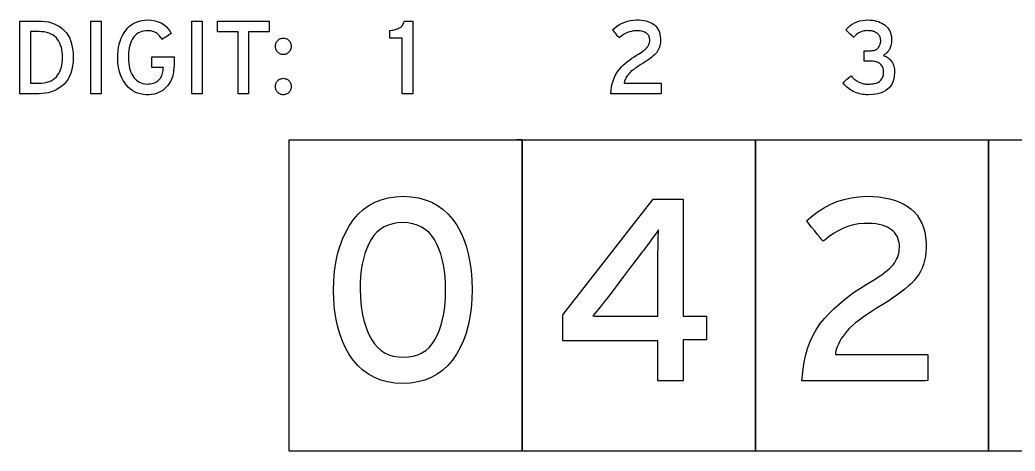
# Model space of a CAD drawing. Extents: x 1 to 47.7, y 0.2 to 35.
# Drawn here: x 1.041 to 4.642, y 30.5 to 32.058 of the extents above; entities that cross this region are included whole.
import ezdxf

# ---------------------------------------------------------------- set-up
doc = ezdxf.new("R2010")
doc.units = 0
doc.header["$MEASUREMENT"] = 0
for name, color, linetype in [('1_0_____CONNECTOR_TYPE_', 7, 'CONTINUOUS'), ('2_0_____ETHERNET_CONNECTIO', 7, 'CONTINUOUS'), ('3_0_____MOUNTING_', 7, 'CONTINUOUS'), ('4_0_____CHASSIS_OPTION_', 7, 'CONTINUOUS'), ('5_0_____AUX_TC_COMBINED_CH', 7, 'CONTINUOUS'), ('6_0_____IO_BOARD_POSITION_', 7, 'CONTINUOUS'), ('7_0_____IO_BOARD_POSITION_', 7, 'CONTINUOUS'), ('8_0_____DWG', 7, 'CONTINUOUS')]:
    doc.layers.add(name, color=color, linetype=linetype)

msp = doc.modelspace()

# ---------------------------------------------------------------- linework, layer by layer
at = {"layer": '1_0_____CONNECTOR_TYPE_'}
msp.add_lwpolyline([(2.8588, 31.625), (2.8388, 31.625)], dxfattribs=at)
at = {"layer": '2_0_____ETHERNET_CONNECTIO'}
msp.add_lwpolyline([(2.8588, 31.625), (2.8388, 31.625)], dxfattribs=at)
at = {"layer": '3_0_____MOUNTING_'}
msp.add_lwpolyline([(2.8588, 31.625), (2.8388, 31.625)], dxfattribs=at)
at = {"layer": '4_0_____CHASSIS_OPTION_'}
msp.add_lwpolyline([(2.8588, 31.625), (2.8388, 31.625)], dxfattribs=at)
at = {"layer": '5_0_____AUX_TC_COMBINED_CH'}
msp.add_lwpolyline([(2.8588, 31.625), (2.8388, 31.625)], dxfattribs=at)
at = {"layer": '6_0_____IO_BOARD_POSITION_'}
msp.add_lwpolyline([(2.8588, 31.625), (2.8388, 31.625)], dxfattribs=at)
at = {"layer": '7_0_____IO_BOARD_POSITION_'}
msp.add_lwpolyline([(2.8588, 31.625), (2.8388, 31.625)], dxfattribs=at)
at = {"layer": '8_0_____DWG'}
for points in [[(1.2343, 31.923), (1.2336, 31.9073), (1.232, 31.8925), (1.2293, 31.8789), (1.2257, 31.8662), (1.2211, 31.8547), (1.2154, 31.8441), (1.2088, 31.8347), (1.2012, 31.8262), (1.1927, 31.8188), (1.1838, 31.8124), (1.1744, 31.8068), (1.1646, 31.8021), (1.1543, 31.7983), (1.1436, 31.7954), (1.1324, 31.7933), (1.1208, 31.7921), (1.1104, 31.7918), (1.107, 31.7918), (1.0993, 31.7918), (1.0887, 31.7918), (1.0767, 31.7918), (1.0645, 31.7918), (1.0537, 31.7918), (1.0455, 31.7918), (1.0414, 31.7918), (1.0412, 31.7971), (1.0412, 31.82), (1.0412, 31.8559), (1.0412, 31.8998), (1.0412, 31.9463), (1.0412, 31.9901), (1.0412, 32.0261), (1.0412, 32.0489), (1.0414, 32.0542), (1.0455, 32.0542), (1.0537, 32.0542), (1.0645, 32.0542), (1.0767, 32.0542), (1.0887, 32.0542), (1.0993, 32.0542), (1.107, 32.0542), (1.1104, 32.0542), (1.121, 32.054), (1.1328, 32.0529), (1.1441, 32.051), (1.155, 32.0481), (1.1653, 32.0444), (1.1752, 32.0398), (1.1846, 32.0344), (1.1935, 32.028), (1.2018, 32.0207), (1.2093, 32.0122), (1.2158, 32.0027), (1.2213, 31.9921), (1.2259, 31.9804), (1.2294, 31.9676), (1.232, 31.9538), (1.2337, 31.939)], [(1.5991, 31.8945), (1.5986, 31.8833), (1.5975, 31.8726), (1.5958, 31.8626), (1.5933, 31.8531), (1.5902, 31.8443), (1.5864, 31.8361), (1.5819, 31.8284), (1.5768, 31.8214), (1.5709, 31.815), (1.5646, 31.8091), (1.5579, 31.8039), (1.5507, 31.7995), (1.5431, 31.7957), (1.5351, 31.7927), (1.5266, 31.7904), (1.5177, 31.7887), (1.5084, 31.7878), (1.4981, 31.7878), (1.4873, 31.7888), (1.477, 31.7908), (1.4673, 31.7937), (1.4582, 31.7975), (1.4496, 31.8023), (1.4415, 31.808), (1.4341, 31.8147), (1.4272, 31.8223), (1.4207, 31.8307), (1.4149, 31.8396), (1.4098, 31.8492), (1.4055, 31.8594), (1.4019, 31.8702), (1.3991, 31.8817), (1.397, 31.8938), (1.3956, 31.9065), (1.395, 31.9198), (1.3952, 31.9334), (1.3962, 31.9465), (1.398, 31.9589), (1.4005, 31.9707), (1.4037, 31.9819), (1.4077, 31.9924), (1.4124, 32.0024), (1.4179, 32.0117), (1.4241, 32.0205), (1.4307, 32.0284), (1.4379, 32.0354), (1.4457, 32.0415), (1.454, 32.0466), (1.4629, 32.0509), (1.4723, 32.0541), (1.4823, 32.0565), (1.4929, 32.0579), (1.5044, 32.0584), (1.5177, 32.0575), (1.5301, 32.0554), (1.5416, 32.052), (1.5521, 32.0474), (1.5617, 32.0415), (1.5703, 32.0344), (1.578, 32.0261), (1.5848, 32.0165), (1.5886, 32.0093), (1.5867, 32.0081), (1.583, 32.0057), (1.5781, 32.0025), (1.5725, 31.999), (1.5669, 31.9954), (1.5618, 31.9921), (1.5579, 31.9896), (1.5557, 31.9882), (1.5543, 31.9899), (1.5521, 31.9933), (1.5498, 31.9966), (1.5475, 31.9996), (1.5451, 32.0024), (1.5426, 32.005), (1.54, 32.0074), (1.5374, 32.0096), (1.5347, 32.0116), (1.5319, 32.0132), (1.5289, 32.0146), (1.5257, 32.0158), (1.5223, 32.0168), (1.5187, 32.0177), (1.515, 32.0184), (1.5111, 32.0188), (1.507, 32.0191), (1.5028, 32.0192), (1.4957, 32.0189), (1.4887, 32.0179), (1.4821, 32.0163), (1.4759, 32.0141), (1.4701, 32.0112), (1.4647, 32.0076), (1.4598, 32.0035), (1.4552, 31.9986), (1.4511, 31.9932), (1.4473, 31.9871), (1.444, 31.9804), (1.4412, 31.9733), (1.4388, 31.9657), (1.4369, 31.9576), (1.4354, 31.949), (1.4344, 31.9399), (1.4338, 31.9303), (1.4337, 31.9202), (1.4341, 31.9105), (1.4349, 31.9013), (1.4362, 31.8926), (1.4379, 31.8844), (1.4401, 31.8766), (1.4427, 31.8694), (1.4458, 31.8626), (1.4494, 31.8563), (1.4534, 31.8504), (1.4578, 31.8451), (1.4626, 31.8404), (1.4678, 31.8365), (1.4734, 31.8332), (1.4794, 31.8306), (1.4858, 31.8286), (1.4927, 31.8274), (1.4999, 31.8268), (1.507, 31.8269), (1.5135, 31.8276), (1.5195, 31.8287), (1.5252, 31.8302), (1.5303, 31.8321), (1.5351, 31.8346), (1.5394, 31.8374), (1.5433, 31.8407), (1.5467, 31.8444), (1.5496, 31.8484), (1.5521, 31.8525), (1.5543, 31.8569), (1.5561, 31.8613), (1.5576, 31.866), (1.5588, 31.8708), (1.5596, 31.8758), (1.5601, 31.8809), (1.5603, 31.8859), (1.5603, 31.886), (1.5603, 31.8861), (1.5603, 31.8862), (1.5603, 31.8864), (1.5603, 31.8866), (1.5603, 31.8868), (1.5603, 31.8869), (1.5603, 31.887), (1.5602, 31.887), (1.558, 31.887), (1.5536, 31.887), (1.5476, 31.887), (1.5407, 31.887), (1.5337, 31.887), (1.5273, 31.887), (1.5222, 31.887), (1.5192, 31.887), (1.5187, 31.8873), (1.5187, 31.8897), (1.5187, 31.8941), (1.5187, 31.8997), (1.5187, 31.906), (1.5187, 31.9123), (1.5187, 31.918), (1.5187, 31.9222), (1.5187, 31.9245), (1.5199, 31.9247), (1.5259, 31.9247), (1.5358, 31.9247), (1.5483, 31.9247), (1.5618, 31.9247), (1.5751, 31.9247), (1.5866, 31.9247), (1.595, 31.9247), (1.5989, 31.9247), (1.5991, 31.924), (1.5991, 31.9214), (1.5991, 31.9175), (1.5991, 31.9127), (1.5991, 31.9076), (1.5991, 31.9026), (1.5991, 31.8985), (1.5991, 31.8956)], [(2.4249, 31.7918), (2.4249, 31.7995), (2.4249, 31.82), (2.4249, 31.8493), (2.4249, 31.8836), (2.4249, 31.9188), (2.4249, 31.9511), (2.4249, 31.9765), (2.4249, 31.991), (2.4244, 31.993), (2.4212, 31.993), (2.4155, 31.993), (2.4083, 31.993), (2.4004, 31.993), (2.3927, 31.993), (2.3861, 31.993), (2.3815, 31.993), (2.3798, 31.993), (2.3798, 31.9941), (2.3798, 31.9968), (2.3798, 32.0008), (2.3798, 32.0054), (2.3798, 32.0101), (2.3798, 32.0145), (2.3798, 32.0179), (2.3798, 32.0199), (2.3822, 32.0203), (2.3867, 32.0209), (2.3911, 32.0216), (2.3954, 32.0224), (2.3994, 32.0235), (2.4034, 32.0247), (2.4072, 32.0261), (2.4108, 32.0277), (2.4142, 32.0295), (2.4174, 32.0314), (2.4203, 32.0336), (2.4229, 32.036), (2.4253, 32.0387), (2.4273, 32.0417), (2.429, 32.0449), (2.4305, 32.0484), (2.4317, 32.0522), (2.4324, 32.0542), (2.4347, 32.0542), (2.4386, 32.0542), (2.4435, 32.0542), (2.4489, 32.0542), (2.4541, 32.0542), (2.4586, 32.0542), (2.4618, 32.0542), (2.4629, 32.0542), (2.4629, 32.0442), (2.4629, 32.0175), (2.4629, 31.9792), (2.4629, 31.9346), (2.4629, 31.8886), (2.4629, 31.8466), (2.4629, 31.8134), (2.4629, 31.7944), (2.4626, 31.7918), (2.4598, 31.7918), (2.455, 31.7918), (2.4489, 31.7918), (2.4422, 31.7918), (2.4358, 31.7918), (2.4302, 31.7918), (2.4263, 31.7918)], [(3.1795, 31.7918), (3.1805, 31.8044), (3.1823, 31.8163), (3.1846, 31.8276), (3.1876, 31.8383), (3.1912, 31.8483), (3.1955, 31.8577), (3.2004, 31.8664), (3.2059, 31.8745), (3.2121, 31.8819), (3.2187, 31.8889), (3.2256, 31.8957), (3.2327, 31.9022), (3.2401, 31.9084), (3.2478, 31.9144), (3.2557, 31.9201), (3.2639, 31.9256), (3.2724, 31.9309), (3.2798, 31.9352), (3.2853, 31.9386), (3.2903, 31.9419), (3.2949, 31.9451), (3.2991, 31.9482), (3.3028, 31.9511), (3.3061, 31.954), (3.309, 31.9567), (3.3114, 31.9594), (3.3133, 31.962), (3.315, 31.9646), (3.3164, 31.9673), (3.3176, 31.97), (3.3186, 31.9728), (3.3194, 31.9757), (3.32, 31.9786), (3.3203, 31.9815), (3.3205, 31.9845), (3.3203, 31.988), (3.32, 31.9914), (3.3193, 31.9946), (3.3183, 31.9977), (3.3171, 32.0005), (3.3155, 32.0032), (3.3137, 32.0057), (3.3116, 32.008), (3.3092, 32.0101), (3.3063, 32.0121), (3.3031, 32.0139), (3.2994, 32.0154), (3.2954, 32.0166), (3.291, 32.0176), (3.2863, 32.0184), (3.2811, 32.0189), (3.2756, 32.0192), (3.2691, 32.0192), (3.2614, 32.0185), (3.2539, 32.0171), (3.2466, 32.0151), (3.2395, 32.0125), (3.2326, 32.0092), (3.2259, 32.0053), (3.2194, 32.0007), (3.2131, 31.9955), (3.21, 31.9934), (3.2083, 31.9955), (3.2053, 31.9991), (3.2016, 32.0038), (3.1975, 32.0088), (3.1934, 32.0138), (3.1899, 32.0181), (3.1873, 32.0213), (3.1861, 32.0228), (3.1927, 32.0288), (3.2016, 32.0356), (3.2108, 32.0415), (3.2203, 32.0465), (3.2301, 32.0507), (3.2403, 32.0539), (3.2509, 32.0563), (3.2617, 32.0578), (3.2729, 32.0584), (3.2818, 32.0582), (3.2903, 32.0575), (3.2984, 32.0564), (3.306, 32.0548), (3.3131, 32.0528), (3.3198, 32.0504), (3.326, 32.0475), (3.3318, 32.0441), (3.3372, 32.0403), (3.342, 32.0358), (3.3462, 32.0309), (3.3498, 32.0255), (3.3528, 32.0196), (3.3553, 32.0133), (3.3571, 32.0064), (3.3584, 31.9991), (3.3591, 31.9913), (3.3592, 31.9838), (3.3588, 31.9774), (3.3581, 31.9713), (3.3569, 31.9655), (3.3554, 31.96), (3.3535, 31.9548), (3.3512, 31.9498), (3.3485, 31.9452), (3.3455, 31.9409), (3.3419, 31.9367), (3.3378, 31.9326), (3.3332, 31.9284), (3.3282, 31.9241), (3.3228, 31.9198), (3.3168, 31.9155), (3.3104, 31.911), (3.3036, 31.9066), (3.2963, 31.902), (3.2884, 31.8973), (3.2811, 31.8926), (3.2743, 31.888), (3.268, 31.8837), (3.2623, 31.8794), (3.2571, 31.8753), (3.2525, 31.8714), (3.2484, 31.8676), (3.2449, 31.8639), (3.2418, 31.8602), (3.2389, 31.8565), (3.2363, 31.8526), (3.2341, 31.8487), (3.2321, 31.8448), (3.2304, 31.8408), (3.2289, 31.8368), (3.2278, 31.8327), (3.2278, 31.8299), (3.2356, 31.8299), (3.2507, 31.8299), (3.2707, 31.8299), (3.2932, 31.8299), (3.3159, 31.8299), (3.3363, 31.8299), (3.3521, 31.8299), (3.3608, 31.8299), (3.3618, 31.8295), (3.3618, 31.8267), (3.3618, 31.8221), (3.3618, 31.8162), (3.3618, 31.8098), (3.3618, 31.8034), (3.3618, 31.7979), (3.3618, 31.7938), (3.3618, 31.7919), (3.3578, 31.7918), (3.3424, 31.7918), (3.3186, 31.7918), (3.2896, 31.7918), (3.2585, 31.7918), (3.2288, 31.7918), (3.2035, 31.7918), (3.186, 31.7918)], [(4.2063, 31.8697), (4.2048, 31.8523), (4.201, 31.837), (4.1947, 31.8238), (4.1862, 31.8126), (4.1753, 31.8034), (4.162, 31.7964), (4.1463, 31.7914), (4.1284, 31.7885), (4.1102, 31.7876), (4.104, 31.7879), (4.0979, 31.7885), (4.0919, 31.7893), (4.0859, 31.7904), (4.08, 31.7918), (4.0742, 31.7935), (4.0684, 31.7954), (4.0627, 31.7976), (4.0571, 31.8001), (4.0517, 31.8028), (4.0465, 31.8058), (4.0416, 31.8091), (4.037, 31.8125), (4.0327, 31.8162), (4.0287, 31.8201), (4.0249, 31.8242), (4.0214, 31.8285), (4.0197, 31.8313), (4.0215, 31.8329), (4.0249, 31.8358), (4.0292, 31.8396), (4.0341, 31.8438), (4.0389, 31.848), (4.0433, 31.8518), (4.0466, 31.8547), (4.0484, 31.8563), (4.0502, 31.8546), (4.0532, 31.8514), (4.0562, 31.8484), (4.0593, 31.8456), (4.0625, 31.843), (4.0658, 31.8406), (4.0692, 31.8383), (4.0727, 31.8363), (4.0763, 31.8344), (4.0801, 31.8328), (4.0838, 31.8313), (4.0876, 31.83), (4.0914, 31.8289), (4.0952, 31.828), (4.099, 31.8274), (4.1029, 31.8268), (4.1067, 31.8265), (4.1105, 31.8264), (4.1168, 31.8265), (4.1231, 31.8269), (4.1289, 31.8276), (4.1343, 31.8286), (4.1392, 31.8299), (4.1437, 31.8315), (4.1477, 31.8335), (4.1513, 31.8357), (4.1544, 31.8382), (4.1571, 31.8408), (4.1594, 31.8437), (4.1614, 31.8468), (4.1631, 31.8501), (4.1645, 31.8537), (4.1655, 31.8575), (4.1663, 31.8616), (4.1667, 31.8659), (4.1668, 31.8704), (4.1665, 31.8748), (4.1659, 31.879), (4.1651, 31.8829), (4.1639, 31.8865), (4.1623, 31.8898), (4.1605, 31.8929), (4.1584, 31.8957), (4.156, 31.8982), (4.1532, 31.9004), (4.1502, 31.9024), (4.1469, 31.904), (4.1435, 31.9055), (4.1398, 31.9067), (4.136, 31.9077), (4.132, 31.9084), (4.1277, 31.9089), (4.1233, 31.9092), (4.1205, 31.9092), (4.119, 31.9092), (4.1163, 31.9092), (4.1127, 31.9092), (4.1088, 31.9092), (4.1048, 31.9092), (4.1013, 31.9092), (4.0985, 31.9092), (4.097, 31.9092), (4.0969, 31.9097), (4.0969, 31.9124), (4.0969, 31.917), (4.0969, 31.9228), (4.0969, 31.9291), (4.0969, 31.9354), (4.0969, 31.941), (4.0969, 31.9451), (4.0969, 31.9471), (4.0973, 31.9473), (4.0992, 31.9473), (4.1021, 31.9473), (4.1058, 31.9473), (4.1097, 31.9473), (4.1136, 31.9473), (4.1169, 31.9473), (4.1193, 31.9473), (4.1203, 31.9473), (4.1238, 31.9474), (4.1275, 31.9477), (4.1311, 31.9484), (4.1344, 31.9493), (4.1375, 31.9505), (4.1403, 31.952), (4.143, 31.9538), (4.1454, 31.9558), (4.1475, 31.9581), (4.1494, 31.9605), (4.151, 31.963), (4.1524, 31.9656), (4.1536, 31.9684), (4.1546, 31.9712), (4.1553, 31.9742), (4.1559, 31.9773), (4.1562, 31.9805), (4.1562, 31.9835), (4.1562, 31.9848), (4.1561, 31.9862), (4.156, 31.9875), (4.1559, 31.9888), (4.1556, 31.9902), (4.1554, 31.9916), (4.1551, 31.993), (4.1547, 31.9945), (4.1543, 31.9959), (4.1537, 31.9973), (4.153, 31.9987), (4.1522, 32.0001), (4.1514, 32.0014), (4.1504, 32.0027), (4.1494, 32.004), (4.1483, 32.0052), (4.1472, 32.0064), (4.1459, 32.0076), (4.1446, 32.0089), (4.1432, 32.0101), (4.1417, 32.0112), (4.1401, 32.0123), (4.1384, 32.0133), (4.1366, 32.0142), (4.1347, 32.0151), (4.1328, 32.016), (4.1307, 32.0167), (4.1284, 32.0174), (4.126, 32.0179), (4.1235, 32.0184), (4.1209, 32.0188), (4.1182, 32.0192), (4.1153, 32.0194), (4.1123, 32.0195), (4.1092, 32.0196), (4.1036, 32.0194), (4.0972, 32.0186), (4.091, 32.0172), (4.0851, 32.0151), (4.0794, 32.0125), (4.0739, 32.0093), (4.0686, 32.0054), (4.0635, 32.001), (4.0587, 31.9959), (4.0573, 31.9959), (4.0548, 31.9983), (4.0511, 32.0019), (4.0466, 32.0063), (4.0419, 32.011), (4.0373, 32.0155), (4.0335, 32.0193), (4.0308, 32.0219), (4.0298, 32.0229), (4.0371, 32.0304), (4.0449, 32.037), (4.053, 32.0427), (4.0616, 32.0476), (4.0705, 32.0515), (4.0799, 32.0546), (4.0897, 32.0567), (4.0998, 32.058), (4.1101, 32.0584), (4.1182, 32.0581), (4.1261, 32.0573), (4.1336, 32.0561), (4.1408, 32.0544), (4.1477, 32.0522), (4.1543, 32.0496), (4.1606, 32.0465), (4.1665, 32.0429), (4.1721, 32.0389), (4.1772, 32.0344), (4.1817, 32.0295), (4.1855, 32.0242), (4.1888, 32.0185), (4.1914, 32.0123), (4.1934, 32.0058), (4.1948, 31.9989), (4.1956, 31.9915), (4.1957, 31.9849), (4.1954, 31.9799), (4.1949, 31.9752), (4.1942, 31.9707), (4.1933, 31.9664), (4.1922, 31.9624), (4.1909, 31.9587), (4.1894, 31.9552), (4.1877, 31.952), (4.1858, 31.949), (4.1837, 31.9461), (4.1815, 31.9434), (4.1792, 31.9409), (4.1767, 31.9385), (4.1742, 31.9362), (4.1715, 31.9341), (4.1687, 31.9321), (4.1657, 31.9303), (4.1678, 31.929), (4.1718, 31.9275), (4.1756, 31.9258), (4.1792, 31.9238), (4.1826, 31.9216), (4.1858, 31.9191), (4.1888, 31.9163), (4.1916, 31.9133), (4.1943, 31.91), (4.1967, 31.9065), (4.1989, 31.9028), (4.2008, 31.8988), (4.2024, 31.8946), (4.2038, 31.8901), (4.2048, 31.8854), (4.2056, 31.8804), (4.2061, 31.8752)], [(1.1955, 31.923), (1.1952, 31.9328), (1.1944, 31.9421), (1.193, 31.951), (1.1911, 31.9593), (1.1886, 31.9672), (1.1855, 31.9746), (1.1819, 31.9815), (1.1778, 31.9879), (1.173, 31.9938), (1.1674, 31.999), (1.1611, 32.0036), (1.1541, 32.0074), (1.1465, 32.0106), (1.1381, 32.013), (1.1291, 32.0148), (1.1193, 32.0158), (1.1104, 32.0161), (1.1089, 32.0161), (1.1054, 32.0161), (1.1006, 32.0161), (1.0952, 32.0161), (1.0897, 32.0161), (1.0849, 32.0161), (1.0812, 32.0161), (1.0793, 32.0161), (1.0792, 32.0124), (1.0792, 31.9962), (1.0792, 31.9706), (1.0792, 31.9395), (1.0792, 31.9065), (1.0792, 31.8754), (1.0792, 31.8499), (1.0792, 31.8337), (1.0793, 31.8299), (1.0812, 31.8299), (1.0849, 31.8299), (1.0897, 31.8299), (1.0952, 31.8299), (1.1006, 31.8299), (1.1054, 31.8299), (1.1089, 31.8299), (1.1104, 31.8299), (1.1193, 31.8302), (1.1291, 31.8313), (1.1381, 31.8331), (1.1465, 31.8356), (1.1541, 31.8388), (1.1611, 31.8427), (1.1674, 31.8474), (1.173, 31.8527), (1.1778, 31.8587), (1.1819, 31.8651), (1.1855, 31.872), (1.1886, 31.8793), (1.1911, 31.8871), (1.193, 31.8954), (1.1944, 31.9041), (1.1952, 31.9133)], [(2.0229, 31.9628), (2.0227, 31.96), (2.0223, 31.9572), (2.0217, 31.9546), (2.0209, 31.9521), (2.0199, 31.9497), (2.0187, 31.9474), (2.0172, 31.9452), (2.0156, 31.9431), (2.0137, 31.9411), (2.0117, 31.9393), (2.0096, 31.9377), (2.0074, 31.9363), (2.005, 31.9352), (2.0025, 31.9343), (1.9999, 31.9337), (1.9972, 31.9333), (1.9944, 31.9332), (1.9916, 31.9333), (1.989, 31.9337), (1.9864, 31.9343), (1.984, 31.9352), (1.9817, 31.9363), (1.9795, 31.9377), (1.9774, 31.9393), (1.9754, 31.9411), (1.9735, 31.9431), (1.9717, 31.9452), (1.9701, 31.9474), (1.9688, 31.9497), (1.9677, 31.9521), (1.9669, 31.9546), (1.9663, 31.9572), (1.966, 31.96), (1.9658, 31.9628), (1.966, 31.9658), (1.9663, 31.9686), (1.9669, 31.9713), (1.9677, 31.9739), (1.9688, 31.9764), (1.9701, 31.9788), (1.9717, 31.981), (1.9735, 31.9832), (1.9754, 31.9852), (1.9774, 31.9869), (1.9795, 31.9884), (1.9817, 31.9897), (1.984, 31.9908), (1.9864, 31.9916), (1.989, 31.9923), (1.9916, 31.9927), (1.9944, 31.9929), (1.9972, 31.9927), (1.9999, 31.9923), (2.0025, 31.9916), (2.005, 31.9908), (2.0074, 31.9897), (2.0096, 31.9884), (2.0117, 31.9869), (2.0137, 31.9852), (2.0156, 31.9832), (2.0172, 31.981), (2.0187, 31.9788), (2.0199, 31.9764), (2.0209, 31.9739), (2.0217, 31.9713), (2.0223, 31.9686), (2.0227, 31.9658)], [(2.0229, 31.8173), (2.0227, 31.8144), (2.0223, 31.8117), (2.0217, 31.8091), (2.0209, 31.8066), (2.0199, 31.8042), (2.0187, 31.8019), (2.0172, 31.7998), (2.0156, 31.7977), (2.0137, 31.7958), (2.0117, 31.794), (2.0096, 31.7924), (2.0074, 31.791), (2.005, 31.7899), (2.0025, 31.789), (1.9999, 31.7883), (1.9972, 31.7878), (1.9944, 31.7876), (1.9916, 31.7878), (1.989, 31.7883), (1.9864, 31.789), (1.984, 31.7899), (1.9817, 31.791), (1.9795, 31.7924), (1.9774, 31.794), (1.9754, 31.7958), (1.9735, 31.7977), (1.9717, 31.7998), (1.9701, 31.8019), (1.9688, 31.8042), (1.9677, 31.8066), (1.9669, 31.8091), (1.9663, 31.8117), (1.966, 31.8144), (1.9658, 31.8173), (1.966, 31.8202), (1.9663, 31.8231), (1.9669, 31.8258), (1.9677, 31.8284), (1.9688, 31.8309), (1.9701, 31.8333), (1.9717, 31.8355), (1.9735, 31.8377), (1.9754, 31.8396), (1.9774, 31.8413), (1.9795, 31.8428), (1.9817, 31.8441), (1.984, 31.8452), (1.9864, 31.846), (1.989, 31.8467), (1.9916, 31.8471), (1.9944, 31.8473), (1.9972, 31.8471), (1.9999, 31.8467), (2.0025, 31.846), (2.005, 31.8452), (2.0074, 31.8441), (2.0096, 31.8428), (2.0117, 31.8413), (2.0137, 31.8396), (2.0156, 31.8377), (2.0172, 31.8355), (2.0187, 31.8333), (2.0199, 31.8309), (2.0209, 31.8284), (2.0217, 31.8258), (2.0223, 31.8231), (2.0227, 31.8202)], [(2.6777, 31.0835), (2.6768, 31.0487), (2.6742, 31.0156), (2.6698, 30.9841), (2.6637, 30.9542), (2.6558, 30.9259), (2.6461, 30.8992), (2.6347, 30.8741), (2.6215, 30.8506), (2.6066, 30.8288), (2.5899, 30.8094), (2.5715, 30.7924), (2.5515, 30.778), (2.5298, 30.7661), (2.5064, 30.7568), (2.4813, 30.7499), (2.4546, 30.7456), (2.4262, 30.7438), (2.3981, 30.7456), (2.3717, 30.7499), (2.3469, 30.7567), (2.3238, 30.7659), (2.3023, 30.7777), (2.2824, 30.792), (2.2642, 30.8087), (2.2476, 30.828), (2.2327, 30.8495), (2.2196, 30.8726), (2.2081, 30.8974), (2.1985, 30.9239), (2.1906, 30.9521), (2.1844, 30.9819), (2.1801, 31.0135), (2.1774, 31.0467), (2.1765, 31.0816), (2.1774, 31.1165), (2.1801, 31.1497), (2.1845, 31.1813), (2.1908, 31.2113), (2.1988, 31.2396), (2.2086, 31.2664), (2.2202, 31.2915), (2.2335, 31.315), (2.2486, 31.3368), (2.2654, 31.3563), (2.2837, 31.3732), (2.3037, 31.3876), (2.3253, 31.3994), (2.3486, 31.4086), (2.3734, 31.4153), (2.3999, 31.4193), (2.428, 31.4208), (2.4564, 31.4192), (2.4831, 31.415), (2.508, 31.4083), (2.5313, 31.3992), (2.5529, 31.3875), (2.5728, 31.3733), (2.591, 31.3567), (2.6075, 31.3375), (2.6223, 31.316), (2.6353, 31.2928), (2.6465, 31.2679), (2.6561, 31.2414), (2.6639, 31.2131), (2.6699, 31.1832), (2.6742, 31.1516), (2.6768, 31.1184)], [(3.8713, 30.7543), (3.8741, 30.7858), (3.8784, 30.8156), (3.8842, 30.8439), (3.8917, 30.8705), (3.9008, 30.8956), (3.9115, 30.919), (3.9237, 30.9408), (3.9375, 30.961), (3.953, 30.9796), (3.9694, 30.9971), (3.9866, 31.014), (4.0044, 31.0302), (4.0229, 31.0458), (4.0421, 31.0608), (4.0619, 31.0752), (4.0825, 31.0889), (4.1037, 31.102), (4.1222, 31.1128), (4.1359, 31.1213), (4.1485, 31.1296), (4.16, 31.1375), (4.1705, 31.1452), (4.1798, 31.1526), (4.188, 31.1598), (4.1952, 31.1667), (4.2012, 31.1733), (4.2061, 31.1797), (4.2102, 31.1864), (4.2137, 31.1931), (4.2168, 31.1999), (4.2193, 31.2069), (4.2212, 31.214), (4.2226, 31.2212), (4.2235, 31.2285), (4.2238, 31.236), (4.2236, 31.2448), (4.2226, 31.2533), (4.2209, 31.2614), (4.2184, 31.269), (4.2153, 31.2762), (4.2115, 31.2828), (4.2069, 31.2891), (4.2016, 31.2948), (4.1956, 31.3001), (4.1885, 31.3051), (4.1804, 31.3094), (4.1713, 31.3132), (4.1613, 31.3163), (4.1503, 31.3188), (4.1384, 31.3208), (4.1255, 31.3221), (4.1117, 31.3228), (4.0954, 31.3227), (4.0762, 31.3209), (4.0575, 31.3176), (4.0393, 31.3126), (4.0215, 31.306), (4.0043, 31.2978), (3.9875, 31.288), (3.9712, 31.2766), (3.9554, 31.2636), (3.9478, 31.2582), (3.9435, 31.2635), (3.9361, 31.2726), (3.9267, 31.2842), (3.9164, 31.2968), (3.9063, 31.3092), (3.8975, 31.3201), (3.891, 31.3281), (3.8879, 31.3319), (3.9044, 31.3468), (3.9266, 31.3638), (3.9496, 31.3786), (3.9734, 31.3911), (3.998, 31.4015), (4.0235, 31.4096), (4.0498, 31.4156), (4.077, 31.4193), (4.1049, 31.4208), (4.1273, 31.4203), (4.1485, 31.4186), (4.1686, 31.4158), (4.1876, 31.4119), (4.2055, 31.4069), (4.2222, 31.4007), (4.2378, 31.3935), (4.2523, 31.3851), (4.2656, 31.3755), (4.2776, 31.3644), (4.2881, 31.3521), (4.2971, 31.3386), (4.3047, 31.3239), (4.3108, 31.308), (4.3155, 31.2909), (4.3187, 31.2726), (4.3205, 31.2531), (4.3207, 31.2343), (4.3198, 31.2183), (4.3179, 31.2031), (4.3151, 31.1885), (4.3113, 31.1747), (4.3065, 31.1617), (4.3007, 31.1494), (4.294, 31.1378), (4.2863, 31.1269), (4.2774, 31.1166), (4.2672, 31.1063), (4.2558, 31.0957), (4.2433, 31.0851), (4.2296, 31.0743), (4.2148, 31.0634), (4.1988, 31.0524), (4.1816, 31.0412), (4.1634, 31.0299), (4.1438, 31.0179), (4.1254, 31.0062), (4.1084, 30.9949), (4.0927, 30.9839), (4.0784, 30.9734), (4.0655, 30.9631), (4.0539, 30.9533), (4.0438, 30.9438), (4.0349, 30.9346), (4.0271, 30.9254), (4.02, 30.9159), (4.0136, 30.9064), (4.0079, 30.8967), (4.0029, 30.8868), (3.9986, 30.8768), (3.995, 30.8667), (3.9922, 30.8564), (3.9921, 30.8495), (4.0116, 30.8495), (4.0494, 30.8495), (4.0994, 30.8495), (4.1558, 30.8495), (4.2124, 30.8495), (4.2635, 30.8495), (4.3029, 30.8495), (4.3247, 30.8495), (4.3272, 30.8484), (4.3272, 30.8416), (4.3272, 30.83), (4.3272, 30.8153), (4.3272, 30.7992), (4.3272, 30.7834), (4.3272, 30.7696), (4.3272, 30.7594), (4.3272, 30.7545), (4.3171, 30.7543), (4.2787, 30.7543), (4.2192, 30.7543), (4.1466, 30.7543), (4.0691, 30.7543), (3.9947, 30.7543), (3.9316, 30.7543), (3.8877, 30.7543)], [(2.5817, 31.0816), (2.5812, 31.1061), (2.5797, 31.1294), (2.5772, 31.1518), (2.5738, 31.1731), (2.5694, 31.1934), (2.564, 31.2127), (2.5576, 31.231), (2.5502, 31.2482), (2.5417, 31.2642), (2.5318, 31.2784), (2.5206, 31.2908), (2.5082, 31.3013), (2.4944, 31.3099), (2.4793, 31.3166), (2.4629, 31.3215), (2.4452, 31.3245), (2.4262, 31.3257), (2.4075, 31.3245), (2.3901, 31.3216), (2.374, 31.3167), (2.3591, 31.3101), (2.3456, 31.3016), (2.3333, 31.2912), (2.3222, 31.2791), (2.3125, 31.265), (2.3039, 31.2493), (2.2964, 31.2324), (2.2899, 31.2145), (2.2844, 31.1954), (2.28, 31.1752), (2.2766, 31.1539), (2.2742, 31.1316), (2.2729, 31.1081), (2.2726, 31.0835), (2.2731, 31.0592), (2.2746, 31.0359), (2.2772, 31.0137), (2.2808, 30.9926), (2.2855, 30.9725), (2.2912, 30.9535), (2.2979, 30.9355), (2.3056, 30.9186), (2.3143, 30.9025), (2.3241, 30.8878), (2.3352, 30.875), (2.3476, 30.8642), (2.3611, 30.8553), (2.376, 30.8483), (2.3921, 30.8433), (2.4094, 30.8402), (2.428, 30.839), (2.447, 30.8402), (2.4646, 30.8432), (2.481, 30.8482), (2.496, 30.8551), (2.5096, 30.8639), (2.522, 30.8746), (2.533, 30.8872), (2.5427, 30.9017), (2.551, 30.9176), (2.5582, 30.9343), (2.5644, 30.9521), (2.5697, 30.971), (2.574, 30.991), (2.5773, 31.012), (2.5797, 31.0341), (2.5812, 31.0574)], [(3.3521, 31.2999), (3.3467, 31.2923), (3.341, 31.2842), (3.3349, 31.2758), (3.3284, 31.2668), (3.3215, 31.2574), (3.3142, 31.2476), (3.3065, 31.2374), (3.2985, 31.2267), (3.2933, 31.2199), (3.2837, 31.2073), (3.2677, 31.1861), (3.2476, 31.1596), (3.226, 31.1311), (3.2052, 31.1037), (3.1878, 31.0807), (3.1761, 31.0653), (3.1714, 31.0591), (3.1636, 31.0489), (3.1559, 31.039), (3.1485, 31.0296), (3.1412, 31.0207), (3.1342, 31.0122), (3.1274, 31.0041), (3.1209, 30.9965), (3.1145, 30.9893), (3.1202, 30.9873), (3.131, 30.9873), (3.1423, 30.9874), (3.154, 30.9875), (3.1662, 30.9876), (3.1787, 30.9877), (3.1918, 30.9879), (3.2052, 30.9881), (3.2156, 30.9882), (3.2235, 30.9882), (3.2394, 30.9882), (3.2604, 30.9882), (3.284, 30.9882), (3.3073, 30.9882), (3.3278, 30.9882), (3.3427, 30.9882), (3.3493, 30.9882), (3.3494, 30.9938), (3.3494, 31.012), (3.3494, 31.0393), (3.3494, 31.0719), (3.3494, 31.1058), (3.3494, 31.1372), (3.3494, 31.1623), (3.3494, 31.1773), (3.3495, 31.1869), (3.3497, 31.203), (3.35, 31.2186), (3.3503, 31.2335), (3.3506, 31.2479), (3.3509, 31.2618), (3.3513, 31.2751), (3.3517, 31.2878)]]:
    msp.add_lwpolyline(points, close=True, dxfattribs=at)
for points in [[(1.2973, 31.7918), (1.2973, 32.0542), (1.3354, 32.0542), (1.3354, 31.7918), (1.2973, 31.7918)], [(1.6628, 31.7918), (1.6628, 32.0542), (1.7009, 32.0542), (1.7009, 31.7918), (1.6628, 31.7918)], [(1.8686, 32.0158), (1.8686, 31.7918), (1.8305, 31.7918), (1.8305, 32.0158), (1.7564, 32.0158), (1.7564, 32.0542), (1.9428, 32.0542), (1.9428, 32.0158), (1.8686, 32.0158)], [(2.8588, 30.5), (2.0151, 30.5), (2.0151, 31.625), (2.8588, 31.625), (2.8588, 30.5)], [(3.7026, 30.5), (2.8588, 30.5), (2.8588, 31.625), (3.7026, 31.625), (3.7026, 30.5)], [(4.5463, 30.5), (3.7026, 30.5), (3.7026, 31.625), (4.5463, 31.625), (4.5463, 30.5)], [(5.3901, 30.5), (4.5463, 30.5), (4.5463, 31.625), (5.3901, 31.625), (5.3901, 30.5)], [(3.4418, 30.9018), (3.4418, 30.7543), (3.3494, 30.7543), (3.3494, 30.8986), (3.0054, 30.8986), (3.0054, 30.9924), (3.3328, 31.4103), (3.4418, 31.4103), (3.4418, 30.9882), (3.526, 30.9882), (3.526, 30.9018), (3.4418, 30.9018)]]:
    msp.add_lwpolyline(points, dxfattribs=at)

doc.saveas('drawing.dxf')
